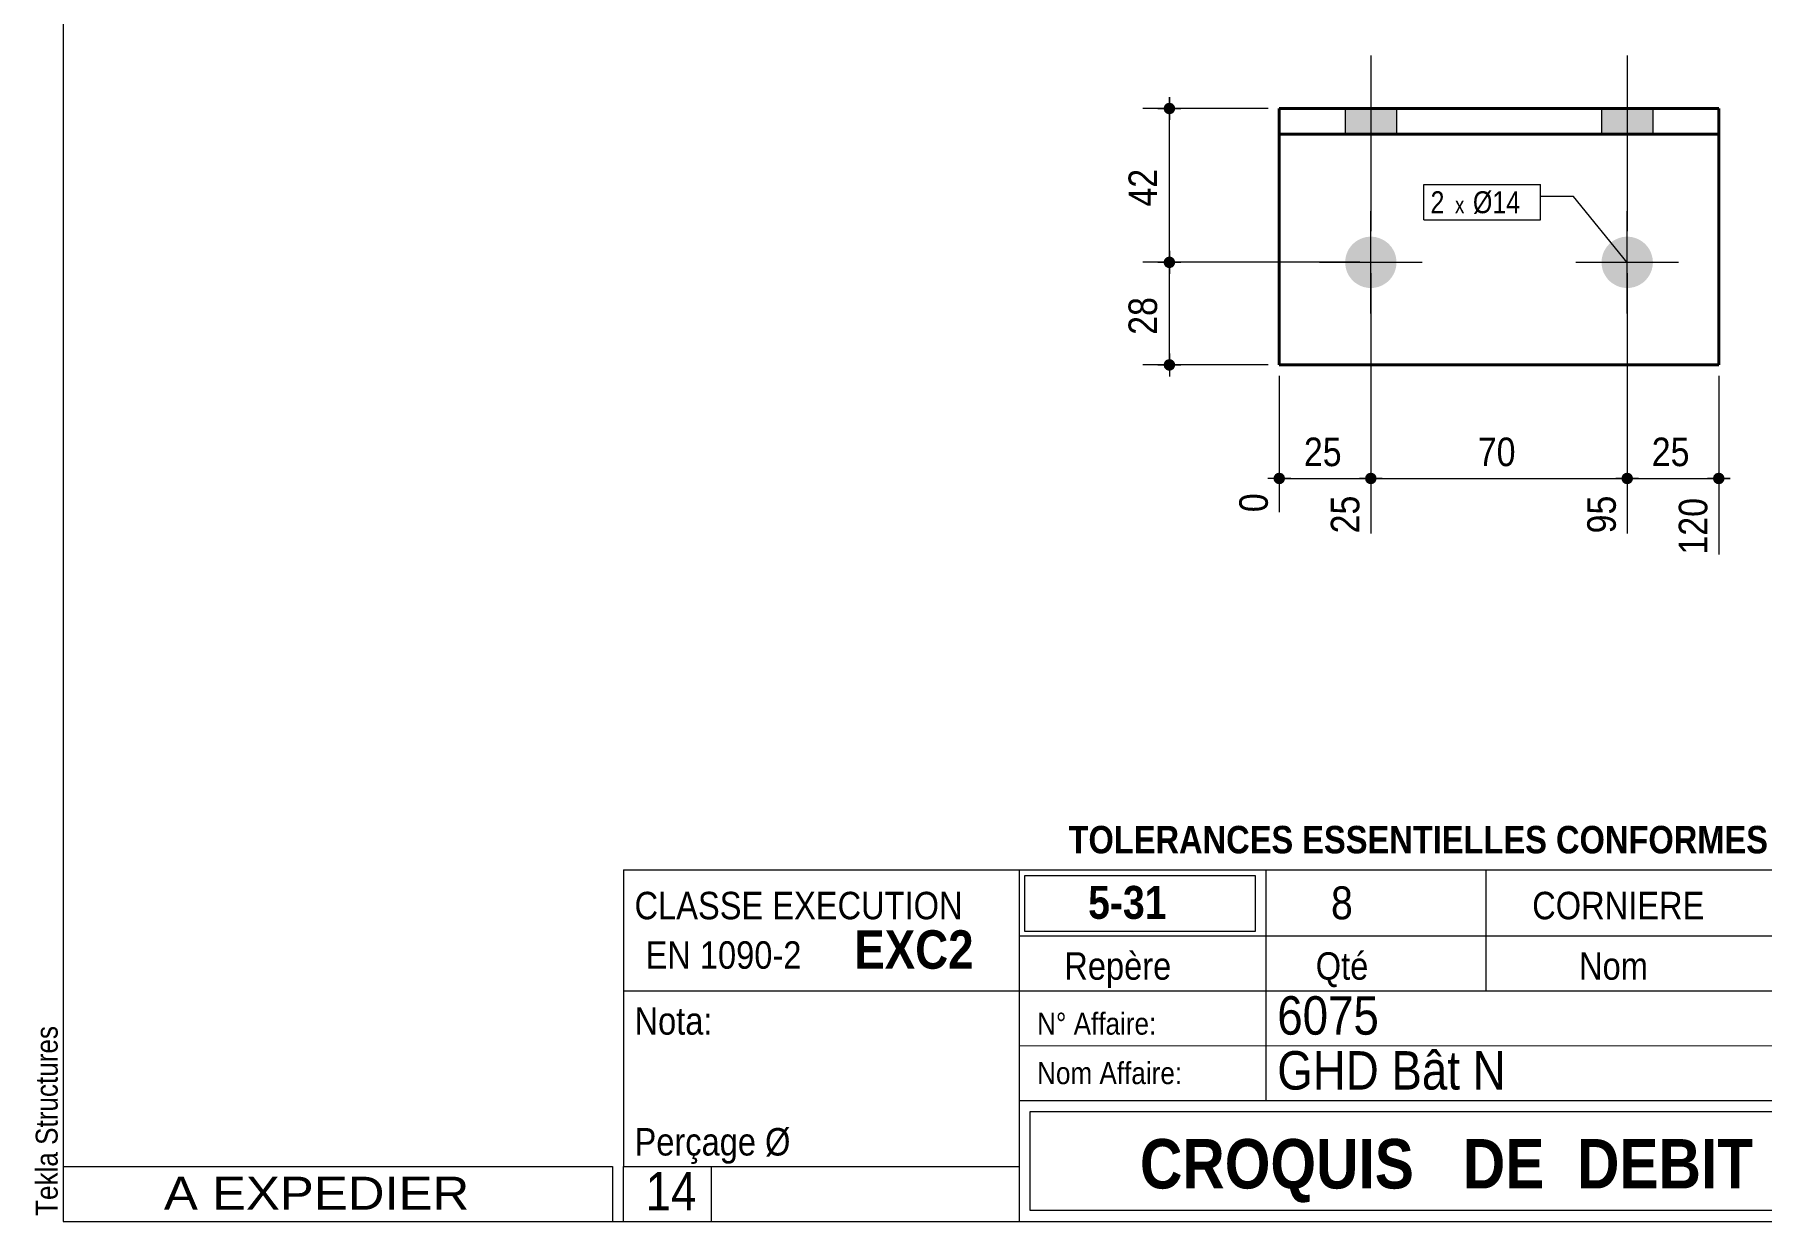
# Model space of a CAD drawing. Header units: millimetres. Extents: x 2 to 287, y 5 to 195.
# Drawn here: x 2.4 to 159.6, y 5 to 113 of the extents above; entities that cross this region are included whole.
import ezdxf

# ---------------------------------------------------------------- set-up
doc = ezdxf.new("R2010")
doc.units = ezdxf.units.MM
for name, color, linetype, lineweight in [('Autre type objet', 1, 'Continuous', 0), ('Boulon', 7, 'Continuous', 0), ('Cotation', 7, 'Continuous', 0), ('Désignation boulon', 3, 'Continuous', 0), ('Feuille dessin', 5, 'Continuous', 0), ('Piece', 2, 'Continuous', 0)]:
    doc.layers.add(name, color=color, linetype=linetype, lineweight=lineweight)
doc.styles.add('ARIAL', font='ARIAL.TTF')
doc.styles.add('ARIAL_BOLD', font='ARIALBD.TTF')
doc.styles.add('ARIAL_NARROW', font='ARIAL.TTF')
doc.styles.add('COMIC_SANS_MS', font='COMIC.TTF')

# ---------------------------------------------------------------- blocks, each defined once
blk = doc.blocks.new('*A4')
at = {"layer": 'Boulon'}
for points in [[(123.96, 89.95), (123.9, 89.96), (123.84, 89.96), (123.78, 89.96), (123.73, 89.97), (123.67, 89.98), (123.61, 89.99), (123.56, 90), (123.5, 90.01), (123.45, 90.02), (123.39, 90.04), (123.34, 90.05), (123.28, 90.07), (123.23, 90.09), (123.17, 90.11), (123.12, 90.13), (123.07, 90.15), (123.02, 90.18), (122.96, 90.2), (122.91, 90.23), (122.86, 90.26), (122.81, 90.29), (122.77, 90.32), (122.72, 90.35), (122.67, 90.38), (122.62, 90.41), (122.58, 90.45), (122.53, 90.48), (122.49, 90.52), (122.45, 90.56), (122.4, 90.6), (122.36, 90.64), (122.32, 90.68), (122.28, 90.72), (122.25, 90.76), (122.21, 90.81), (122.17, 90.85), (122.14, 90.9), (122.11, 90.94), (122.07, 90.99), (122.04, 91.04), (122.01, 91.09), (121.98, 91.14), (121.96, 91.19), (121.93, 91.24), (121.9, 91.29), (121.88, 91.34), (121.86, 91.39), (121.84, 91.45), (121.82, 91.5), (121.8, 91.55), (121.78, 91.61), (121.76, 91.66), (121.75, 91.72), (121.74, 91.78), (121.72, 91.83), (121.71, 91.89), (121.71, 91.94), (121.7, 92), (121.69, 92.06), (121.69, 92.12), (121.68, 92.17), (121.68, 92.23), (121.68, 92.29), (121.68, 92.34), (121.68, 92.4), (121.69, 92.46), (121.69, 92.52), (121.7, 92.57), (121.71, 92.63), (121.71, 92.69), (121.72, 92.74), (121.74, 92.8), (121.75, 92.85), (121.76, 92.91), (121.78, 92.96), (121.8, 93.02), (121.82, 93.07), (121.84, 93.13), (121.86, 93.18), (121.88, 93.23), (121.9, 93.28), (121.93, 93.34), (121.96, 93.39), (121.98, 93.44), (122.01, 93.49), (122.04, 93.53), (122.07, 93.58), (122.11, 93.63), (122.14, 93.68), (122.17, 93.72), (122.21, 93.77), (122.25, 93.81), (122.28, 93.85), (122.32, 93.9), (122.36, 93.94), (122.4, 93.98), (122.45, 94.02), (122.49, 94.05), (122.53, 94.09), (122.58, 94.13), (122.62, 94.16), (122.67, 94.19), (122.72, 94.23), (122.77, 94.26), (122.81, 94.29), (122.86, 94.32), (122.91, 94.34), (122.96, 94.37), (123.02, 94.4), (123.07, 94.42), (123.12, 94.44), (123.17, 94.46), (123.23, 94.48), (123.28, 94.5), (123.34, 94.52), (123.39, 94.54), (123.45, 94.55), (123.5, 94.56), (123.56, 94.58), (123.61, 94.59), (123.67, 94.59), (123.73, 94.6), (123.78, 94.61), (123.84, 94.61), (123.9, 94.62), (123.96, 94.62), (124.01, 94.62), (124.07, 94.62), (124.13, 94.62), (124.18, 94.61), (124.24, 94.61), (124.3, 94.6), (124.36, 94.59), (124.41, 94.59), (124.47, 94.58), (124.52, 94.56), (124.58, 94.55), (124.64, 94.54), (124.69, 94.52), (124.75, 94.5), (124.8, 94.48), (124.85, 94.46), (124.91, 94.44), (124.96, 94.42), (125.01, 94.4), (125.06, 94.37), (125.11, 94.34), (125.16, 94.32), (125.21, 94.29), (125.26, 94.26), (125.31, 94.23), (125.36, 94.19), (125.4, 94.16), (125.45, 94.13), (125.49, 94.09), (125.54, 94.05), (125.58, 94.02), (125.62, 93.98), (125.66, 93.94), (125.7, 93.9), (125.74, 93.85), (125.78, 93.81), (125.82, 93.77), (125.85, 93.72), (125.89, 93.68), (125.92, 93.63), (125.95, 93.58), (125.98, 93.53), (126.01, 93.49), (126.04, 93.44), (126.07, 93.39), (126.1, 93.34), (126.12, 93.28), (126.15, 93.23), (126.17, 93.18), (126.19, 93.13), (126.21, 93.07), (126.23, 93.02), (126.25, 92.96), (126.26, 92.91), (126.28, 92.85), (126.29, 92.8), (126.3, 92.74), (126.31, 92.69), (126.32, 92.63), (126.33, 92.57), (126.34, 92.52), (126.34, 92.46), (126.34, 92.4), (126.35, 92.34), (126.35, 92.29), (126.35, 92.23), (126.34, 92.17), (126.34, 92.12), (126.34, 92.06), (126.33, 92), (126.32, 91.94), (126.31, 91.89), (126.3, 91.83), (126.29, 91.78), (126.28, 91.72), (126.26, 91.66), (126.25, 91.61), (126.23, 91.55), (126.21, 91.5), (126.19, 91.45), (126.17, 91.39), (126.15, 91.34), (126.12, 91.29), (126.1, 91.24), (126.07, 91.19), (126.04, 91.14), (126.01, 91.09), (125.98, 91.04), (125.95, 90.99), (125.92, 90.94), (125.89, 90.9), (125.85, 90.85), (125.82, 90.81), (125.78, 90.76), (125.74, 90.72), (125.7, 90.68), (125.66, 90.64), (125.62, 90.6), (125.58, 90.56), (125.54, 90.52), (125.49, 90.48), (125.45, 90.45), (125.4, 90.41), (125.36, 90.38), (125.31, 90.35), (125.26, 90.32), (125.21, 90.29), (125.16, 90.26), (125.11, 90.23), (125.06, 90.2), (125.01, 90.18), (124.96, 90.15), (124.91, 90.13), (124.85, 90.11), (124.8, 90.09), (124.75, 90.07), (124.69, 90.05), (124.64, 90.04), (124.58, 90.02), (124.52, 90.01), (124.47, 90), (124.41, 89.99), (124.36, 89.98), (124.3, 89.97), (124.24, 89.96), (124.18, 89.96), (124.13, 89.96), (124.07, 89.95), (124.01, 89.95)], [(147.29, 89.95), (147.23, 89.96), (147.18, 89.96), (147.12, 89.96), (147.06, 89.97), (147, 89.98), (146.95, 89.99), (146.89, 90), (146.84, 90.01), (146.78, 90.02), (146.72, 90.04), (146.67, 90.05), (146.61, 90.07), (146.56, 90.09), (146.51, 90.11), (146.45, 90.13), (146.4, 90.15), (146.35, 90.18), (146.3, 90.2), (146.25, 90.23), (146.2, 90.26), (146.15, 90.29), (146.1, 90.32), (146.05, 90.35), (146, 90.38), (145.96, 90.41), (145.91, 90.45), (145.87, 90.48), (145.82, 90.52), (145.78, 90.56), (145.74, 90.6), (145.7, 90.64), (145.66, 90.68), (145.62, 90.72), (145.58, 90.76), (145.54, 90.81), (145.51, 90.85), (145.47, 90.9), (145.44, 90.94), (145.41, 90.99), (145.38, 91.04), (145.35, 91.09), (145.32, 91.14), (145.29, 91.19), (145.26, 91.24), (145.24, 91.29), (145.21, 91.34), (145.19, 91.39), (145.17, 91.45), (145.15, 91.5), (145.13, 91.55), (145.11, 91.61), (145.1, 91.66), (145.08, 91.72), (145.07, 91.78), (145.06, 91.83), (145.05, 91.89), (145.04, 91.94), (145.03, 92), (145.02, 92.06), (145.02, 92.12), (145.02, 92.17), (145.01, 92.23), (145.01, 92.29), (145.01, 92.34), (145.02, 92.4), (145.02, 92.46), (145.02, 92.52), (145.03, 92.57), (145.04, 92.63), (145.05, 92.69), (145.06, 92.74), (145.07, 92.8), (145.08, 92.85), (145.1, 92.91), (145.11, 92.96), (145.13, 93.02), (145.15, 93.07), (145.17, 93.13), (145.19, 93.18), (145.21, 93.23), (145.24, 93.28), (145.26, 93.34), (145.29, 93.39), (145.32, 93.44), (145.35, 93.49), (145.38, 93.53), (145.41, 93.58), (145.44, 93.63), (145.47, 93.68), (145.51, 93.72), (145.54, 93.77), (145.58, 93.81), (145.62, 93.85), (145.66, 93.9), (145.7, 93.94), (145.74, 93.98), (145.78, 94.02), (145.82, 94.05), (145.87, 94.09), (145.91, 94.13), (145.96, 94.16), (146, 94.19), (146.05, 94.23), (146.1, 94.26), (146.15, 94.29), (146.2, 94.32), (146.25, 94.34), (146.3, 94.37), (146.35, 94.4), (146.4, 94.42), (146.45, 94.44), (146.51, 94.46), (146.56, 94.48), (146.61, 94.5), (146.67, 94.52), (146.72, 94.54), (146.78, 94.55), (146.84, 94.56), (146.89, 94.58), (146.95, 94.59), (147, 94.59), (147.06, 94.6), (147.12, 94.61), (147.18, 94.61), (147.23, 94.62), (147.29, 94.62), (147.35, 94.62), (147.4, 94.62), (147.46, 94.62), (147.52, 94.61), (147.58, 94.61), (147.63, 94.6), (147.69, 94.59), (147.75, 94.59), (147.8, 94.58), (147.86, 94.56), (147.91, 94.55), (147.97, 94.54), (148.02, 94.52), (148.08, 94.5), (148.13, 94.48), (148.19, 94.46), (148.24, 94.44), (148.29, 94.42), (148.34, 94.4), (148.4, 94.37), (148.45, 94.34), (148.5, 94.32), (148.55, 94.29), (148.59, 94.26), (148.64, 94.23), (148.69, 94.19), (148.74, 94.16), (148.78, 94.13), (148.83, 94.09), (148.87, 94.05), (148.91, 94.02), (148.96, 93.98), (149, 93.94), (149.04, 93.9), (149.08, 93.85), (149.11, 93.81), (149.15, 93.77), (149.19, 93.72), (149.22, 93.68), (149.25, 93.63), (149.29, 93.58), (149.32, 93.53), (149.35, 93.49), (149.38, 93.44), (149.4, 93.39), (149.43, 93.34), (149.46, 93.28), (149.48, 93.23), (149.5, 93.18), (149.52, 93.13), (149.54, 93.07), (149.56, 93.02), (149.58, 92.96), (149.6, 92.91), (149.61, 92.85), (149.62, 92.8), (149.64, 92.74), (149.65, 92.69), (149.65, 92.63), (149.66, 92.57), (149.67, 92.52), (149.67, 92.46), (149.68, 92.4), (149.68, 92.34), (149.68, 92.29), (149.68, 92.23), (149.68, 92.17), (149.67, 92.12), (149.67, 92.06), (149.66, 92), (149.65, 91.94), (149.65, 91.89), (149.64, 91.83), (149.62, 91.78), (149.61, 91.72), (149.6, 91.66), (149.58, 91.61), (149.56, 91.55), (149.54, 91.5), (149.52, 91.45), (149.5, 91.39), (149.48, 91.34), (149.46, 91.29), (149.43, 91.24), (149.4, 91.19), (149.38, 91.14), (149.35, 91.09), (149.32, 91.04), (149.29, 90.99), (149.25, 90.94), (149.22, 90.9), (149.19, 90.85), (149.15, 90.81), (149.11, 90.76), (149.08, 90.72), (149.04, 90.68), (149, 90.64), (148.96, 90.6), (148.91, 90.56), (148.87, 90.52), (148.83, 90.48), (148.78, 90.45), (148.74, 90.41), (148.69, 90.38), (148.64, 90.35), (148.59, 90.32), (148.55, 90.29), (148.5, 90.26), (148.45, 90.23), (148.4, 90.2), (148.34, 90.18), (148.29, 90.15), (148.24, 90.13), (148.19, 90.11), (148.13, 90.09), (148.08, 90.07), (148.02, 90.05), (147.97, 90.04), (147.91, 90.02), (147.86, 90.01), (147.8, 90), (147.75, 89.99), (147.69, 89.98), (147.63, 89.97), (147.58, 89.96), (147.52, 89.96), (147.46, 89.96), (147.4, 89.95), (147.35, 89.95)]]:
    blk.add_hatch(color=256, dxfattribs=at).paths.add_polyline_path(points, flags=17)
at = {"layer": 'Boulon', "linetype": 'Continuous', "lineweight": 0}
for p, q in [((124.01, 87.62), (124.01, 96.95)), ((147.35, 87.62), (147.35, 96.95)), ((119.35, 92.29), (128.68, 92.29)), ((142.68, 92.29), (152.01, 92.29))]:
    blk.add_line(p, q, dxfattribs=at)
blk = doc.blocks.new('*A5')
at = {"layer": 'Boulon'}
for points in [[(126.35, 106.29), (126.35, 103.95), (121.68, 103.95), (121.68, 106.29)], [(149.68, 106.29), (149.68, 103.95), (145.01, 103.95), (145.01, 106.29)]]:
    blk.add_hatch(color=256, dxfattribs=at).paths.add_polyline_path(points, flags=17)
at = {"layer": 'Boulon', "linetype": 'Continuous', "lineweight": 0}
for p, q in [((124.01, 111.12), (124.01, 95.12)), ((147.35, 111.12), (147.35, 95.12)), ((121.68, 106.29), (121.68, 103.95)), ((126.35, 106.29), (126.35, 103.95)), ((145.01, 106.29), (145.01, 103.95)), ((149.68, 106.29), (149.68, 103.95))]:
    blk.add_line(p, q, dxfattribs=at)
blk = doc.blocks.new('*A6')
at = {"layer": 'Piece', "color": 2, "linetype": 'Continuous', "lineweight": 40}
for p, q in [((115.68, 103.953333), (115.68, 106.286667)), ((115.68, 106.286667), (155.68, 106.286667)), ((155.68, 103.953333), (155.68, 106.286667)), ((115.68, 103.953333), (155.68, 103.953333)), ((115.68, 82.953333), (115.68, 103.953333)), ((155.68, 82.953333), (155.68, 103.953333)), ((155.68, 82.953333), (115.68, 82.953333))]:
    blk.add_line(p, q, dxfattribs=at)
blk = doc.blocks.new('*A7')
at = {"layer": 'Feuille dessin', "linetype": 'Continuous', "lineweight": 0}
for p, q in [((5, 195), (5, 5)), ((5, 5), (282, 5))]:
    blk.add_line(p, q, dxfattribs=at)
at = {"layer": 'Feuille dessin', "style": 'ARIAL', "width": 0.85}
blk.add_text('Tekla Structures', height=2, rotation=90, dxfattribs=at).set_placement((4.5, 5.5))
blk = doc.blocks.new('*A9')
at = {"layer": 'Autre type objet', "linetype": 'Continuous', "lineweight": 0}
for p, q in [((56, 37), (92, 37)), ((56, 37), (56, 10)), ((92, 37), (92, 10)), ((56, 26), (92, 26)), ((56, 10), (92, 10)), ((56, 5), (56, 10)), ((64, 5), (64, 10)), ((56, 5), (64, 5))]:
    blk.add_line(p, q, dxfattribs=at)
at = {"layer": 'Autre type objet', "width": 0.85}
for s, height, style, p in [('CLASSE EXECUTION', 2.5, 'ARIAL', (57, 32.5)), ('EXC2', 3.5, 'ARIAL_BOLD', (77, 28)), ('EN 1090-2', 2.5, 'ARIAL', (58, 28)), ('Nota:', 2.5, 'ARIAL', (57, 22)), ('Perçage Ø', 2.5, 'ARIAL', (57, 11)), ('14', 3.5, 'ARIAL_NARROW', (58.014234, 6))]:
    blk.add_text(s, height=height, dxfattribs=dict(at, style=style)).set_placement(p)
blk = doc.blocks.new('*A10')
at = {"layer": 'Autre type objet', "linetype": 'Continuous', "lineweight": 0}
for p, q in [((92, 37), (282, 37)), ((92, 37), (92, 31)), ((92.51953, 36.5), (113.5, 36.5)), ((92.51953, 31.394341), (92.51953, 36.5)), ((113.5, 36.5), (113.5, 31.394341)), ((114.5, 31), (114.5, 37)), ((134.5, 31), (134.5, 37)), ((92, 31), (282, 31)), ((92, 31), (92, 5)), ((113.5, 31.394341), (92.51953, 31.394341)), ((114.5, 16), (114.5, 31)), ((134.5, 26), (134.5, 31)), ((92, 26), (282, 26)), ((92, 21), (241.327069, 20.935451)), ((92, 16), (181, 16)), ((93, 15), (180, 15)), ((93, 6), (93, 15)), ((92, 5), (282, 5)), ((180, 6), (93, 6))]:
    blk.add_line(p, q, dxfattribs=at)
at = {"layer": 'Autre type objet', "width": 0.85}
for s, height, style, p in [('TOLERANCES ESSENTIELLES CONFORMES A LA NORME 1090-1', 2.5, 'ARIAL_BOLD', (96.5, 38.5)), ('5-31', 3, 'ARIAL_BOLD', (98.285724, 32.540141)), ('8', 3, 'ARIAL', (120.389893, 32.5)), ('CORNIERE', 2.5, 'ARIAL', (138.699341, 32.5)), ('Repère', 2.5, 'ARIAL', (96.112978, 27)), ('Qté', 2.5, 'ARIAL', (119, 27)), ('Nom', 2.5, 'ARIAL', (142.961426, 27)), ('6075', 3.5, 'ARIAL', (115.5, 22)), ('N° Affaire:', 2, 'ARIAL', (93.640566, 22)), ('GHD Bât N', 3.5, 'ARIAL', (115.5, 17)), ('Nom Affaire:', 2, 'ARIAL', (93.640566, 17.5)), ('CROQUIS   DE  DEBIT', 4.5, 'ARIAL_BOLD', (103, 8))]:
    blk.add_text(s, height=height, dxfattribs=dict(at, style=style)).set_placement(p)
blk = doc.blocks.new('*A11')
at = {"layer": 'Autre type objet', "linetype": 'Continuous', "lineweight": 0}
for p, q in [((5, 10), (55, 10)), ((5, 10), (5, 5)), ((55, 10), (55, 5)), ((5, 5), (55, 5))]:
    blk.add_line(p, q, dxfattribs=at)
at = {"layer": 'Autre type objet', "style": 'ARIAL', "width": 1.105}
blk.add_text('A EXPEDIER', height=3, dxfattribs=at).set_placement((14.169647, 6.073465))
blk = doc.blocks.new('*A20')
at = {"layer": 'Cotation'}
for points in [[(105.65, 91.77), (105.63, 91.77), (105.6, 91.77), (105.58, 91.78), (105.55, 91.78), (105.53, 91.79), (105.5, 91.8), (105.48, 91.81), (105.46, 91.82), (105.43, 91.83), (105.41, 91.84), (105.39, 91.85), (105.37, 91.87), (105.35, 91.88), (105.33, 91.9), (105.31, 91.92), (105.29, 91.94), (105.28, 91.96), (105.26, 91.98), (105.25, 92), (105.23, 92.02), (105.22, 92.04), (105.21, 92.06), (105.2, 92.09), (105.19, 92.11), (105.18, 92.14), (105.18, 92.16), (105.17, 92.19), (105.17, 92.21), (105.16, 92.24), (105.16, 92.26), (105.16, 92.29), (105.16, 92.31), (105.16, 92.34), (105.17, 92.36), (105.17, 92.39), (105.18, 92.41), (105.18, 92.44), (105.19, 92.46), (105.2, 92.49), (105.21, 92.51), (105.22, 92.53), (105.23, 92.55), (105.25, 92.58), (105.26, 92.6), (105.28, 92.62), (105.29, 92.64), (105.31, 92.65), (105.33, 92.67), (105.35, 92.69), (105.37, 92.7), (105.39, 92.72), (105.41, 92.73), (105.43, 92.75), (105.46, 92.76), (105.48, 92.77), (105.5, 92.78), (105.53, 92.78), (105.55, 92.79), (105.58, 92.8), (105.6, 92.8), (105.63, 92.8), (105.65, 92.81), (105.68, 92.81), (105.71, 92.81), (105.73, 92.8), (105.76, 92.8), (105.78, 92.8), (105.81, 92.79), (105.83, 92.78), (105.86, 92.78), (105.88, 92.77), (105.9, 92.76), (105.93, 92.75), (105.95, 92.73), (105.97, 92.72), (105.99, 92.7), (106.01, 92.69), (106.03, 92.67), (106.05, 92.65), (106.07, 92.64), (106.08, 92.62), (106.1, 92.6), (106.11, 92.58), (106.13, 92.55), (106.14, 92.53), (106.15, 92.51), (106.16, 92.49), (106.17, 92.46), (106.18, 92.44), (106.18, 92.41), (106.19, 92.39), (106.19, 92.36), (106.2, 92.34), (106.2, 92.31), (106.2, 92.29), (106.2, 92.26), (106.2, 92.24), (106.19, 92.21), (106.19, 92.19), (106.18, 92.16), (106.18, 92.14), (106.17, 92.11), (106.16, 92.09), (106.15, 92.06), (106.14, 92.04), (106.13, 92.02), (106.11, 92), (106.1, 91.98), (106.08, 91.96), (106.07, 91.94), (106.05, 91.92), (106.03, 91.9), (106.01, 91.88), (105.99, 91.87), (105.97, 91.85), (105.95, 91.84), (105.93, 91.83), (105.9, 91.82), (105.88, 91.81), (105.86, 91.8), (105.83, 91.79), (105.81, 91.78), (105.78, 91.78), (105.76, 91.77), (105.73, 91.77), (105.71, 91.77), (105.68, 91.77)], [(105.65, 82.43), (105.63, 82.44), (105.6, 82.44), (105.58, 82.44), (105.55, 82.45), (105.53, 82.46), (105.5, 82.46), (105.48, 82.47), (105.46, 82.48), (105.43, 82.49), (105.41, 82.51), (105.39, 82.52), (105.37, 82.54), (105.35, 82.55), (105.33, 82.57), (105.31, 82.59), (105.29, 82.6), (105.28, 82.62), (105.26, 82.64), (105.25, 82.66), (105.23, 82.69), (105.22, 82.71), (105.21, 82.73), (105.2, 82.75), (105.19, 82.78), (105.18, 82.8), (105.18, 82.83), (105.17, 82.85), (105.17, 82.88), (105.16, 82.9), (105.16, 82.93), (105.16, 82.95), (105.16, 82.98), (105.16, 83), (105.17, 83.03), (105.17, 83.05), (105.18, 83.08), (105.18, 83.1), (105.19, 83.13), (105.2, 83.15), (105.21, 83.18), (105.22, 83.2), (105.23, 83.22), (105.25, 83.24), (105.26, 83.26), (105.28, 83.28), (105.29, 83.3), (105.31, 83.32), (105.33, 83.34), (105.35, 83.36), (105.37, 83.37), (105.39, 83.39), (105.41, 83.4), (105.43, 83.41), (105.46, 83.42), (105.48, 83.43), (105.5, 83.44), (105.53, 83.45), (105.55, 83.46), (105.58, 83.46), (105.6, 83.47), (105.63, 83.47), (105.65, 83.47), (105.68, 83.47), (105.71, 83.47), (105.73, 83.47), (105.76, 83.47), (105.78, 83.46), (105.81, 83.46), (105.83, 83.45), (105.86, 83.44), (105.88, 83.43), (105.9, 83.42), (105.93, 83.41), (105.95, 83.4), (105.97, 83.39), (105.99, 83.37), (106.01, 83.36), (106.03, 83.34), (106.05, 83.32), (106.07, 83.3), (106.08, 83.28), (106.1, 83.26), (106.11, 83.24), (106.13, 83.22), (106.14, 83.2), (106.15, 83.18), (106.16, 83.15), (106.17, 83.13), (106.18, 83.1), (106.18, 83.08), (106.19, 83.05), (106.19, 83.03), (106.2, 83), (106.2, 82.98), (106.2, 82.95), (106.2, 82.93), (106.2, 82.9), (106.19, 82.88), (106.19, 82.85), (106.18, 82.83), (106.18, 82.8), (106.17, 82.78), (106.16, 82.75), (106.15, 82.73), (106.14, 82.71), (106.13, 82.69), (106.11, 82.66), (106.1, 82.64), (106.08, 82.62), (106.07, 82.6), (106.05, 82.59), (106.03, 82.57), (106.01, 82.55), (105.99, 82.54), (105.97, 82.52), (105.95, 82.51), (105.93, 82.49), (105.9, 82.48), (105.88, 82.47), (105.86, 82.46), (105.83, 82.46), (105.81, 82.45), (105.78, 82.44), (105.76, 82.44), (105.73, 82.44), (105.71, 82.43), (105.68, 82.43)]]:
    blk.add_hatch(color=256, dxfattribs=at).paths.add_polyline_path(points, flags=17)
at = {"layer": 'Cotation', "linetype": 'Continuous', "lineweight": 0}
for p, q in [((105.68, 93.33), (105.68, 91.25)), ((105.68, 92.29), (105.68, 93.33)), ((123.01, 92.29), (103.26, 92.29)), ((104.64, 92.29), (106.72, 92.29)), ((105.68, 82.95), (105.68, 92.29)), ((105.68, 83.99), (105.68, 81.91)), ((114.68, 82.95), (103.26, 82.95)), ((104.64, 82.95), (106.72, 82.95)), ((105.68, 82.95), (105.68, 81.91))]:
    blk.add_line(p, q, dxfattribs=at)
at = {"layer": 'Cotation'}
for p in [(105.68, 92.29), (105.68, 82.95)]:
    blk.add_point(p, dxfattribs=at)
at = {"layer": 'Cotation', "style": 'ARIAL', "width": 0.85}
blk.add_text('28', height=2.6, rotation=90.0002, dxfattribs=at).set_placement((104.56, 85.69))
blk = doc.blocks.new('*A21')
at = {"layer": 'Cotation'}
for points in [[(105.65, 105.77), (105.63, 105.77), (105.6, 105.77), (105.58, 105.78), (105.55, 105.78), (105.53, 105.79), (105.5, 105.8), (105.48, 105.81), (105.46, 105.82), (105.43, 105.83), (105.41, 105.84), (105.39, 105.85), (105.37, 105.87), (105.35, 105.88), (105.33, 105.9), (105.31, 105.92), (105.29, 105.94), (105.28, 105.96), (105.26, 105.98), (105.25, 106), (105.23, 106.02), (105.22, 106.04), (105.21, 106.06), (105.2, 106.09), (105.19, 106.11), (105.18, 106.14), (105.18, 106.16), (105.17, 106.19), (105.17, 106.21), (105.16, 106.24), (105.16, 106.26), (105.16, 106.29), (105.16, 106.31), (105.16, 106.34), (105.17, 106.36), (105.17, 106.39), (105.18, 106.41), (105.18, 106.44), (105.19, 106.46), (105.2, 106.49), (105.21, 106.51), (105.22, 106.53), (105.23, 106.55), (105.25, 106.58), (105.26, 106.6), (105.28, 106.62), (105.29, 106.64), (105.31, 106.65), (105.33, 106.67), (105.35, 106.69), (105.37, 106.7), (105.39, 106.72), (105.41, 106.73), (105.43, 106.75), (105.46, 106.76), (105.48, 106.77), (105.5, 106.78), (105.53, 106.78), (105.55, 106.79), (105.58, 106.8), (105.6, 106.8), (105.63, 106.8), (105.65, 106.81), (105.68, 106.81), (105.71, 106.81), (105.73, 106.8), (105.76, 106.8), (105.78, 106.8), (105.81, 106.79), (105.83, 106.78), (105.86, 106.78), (105.88, 106.77), (105.9, 106.76), (105.93, 106.75), (105.95, 106.73), (105.97, 106.72), (105.99, 106.7), (106.01, 106.69), (106.03, 106.67), (106.05, 106.65), (106.07, 106.64), (106.08, 106.62), (106.1, 106.6), (106.11, 106.58), (106.13, 106.55), (106.14, 106.53), (106.15, 106.51), (106.16, 106.49), (106.17, 106.46), (106.18, 106.44), (106.18, 106.41), (106.19, 106.39), (106.19, 106.36), (106.2, 106.34), (106.2, 106.31), (106.2, 106.29), (106.2, 106.26), (106.2, 106.24), (106.19, 106.21), (106.19, 106.19), (106.18, 106.16), (106.18, 106.14), (106.17, 106.11), (106.16, 106.09), (106.15, 106.06), (106.14, 106.04), (106.13, 106.02), (106.11, 106), (106.1, 105.98), (106.08, 105.96), (106.07, 105.94), (106.05, 105.92), (106.03, 105.9), (106.01, 105.88), (105.99, 105.87), (105.97, 105.85), (105.95, 105.84), (105.93, 105.83), (105.9, 105.82), (105.88, 105.81), (105.86, 105.8), (105.83, 105.79), (105.81, 105.78), (105.78, 105.78), (105.76, 105.77), (105.73, 105.77), (105.71, 105.77), (105.68, 105.77)], [(105.65, 91.77), (105.63, 91.77), (105.6, 91.77), (105.58, 91.78), (105.55, 91.78), (105.53, 91.79), (105.5, 91.8), (105.48, 91.81), (105.46, 91.82), (105.43, 91.83), (105.41, 91.84), (105.39, 91.85), (105.37, 91.87), (105.35, 91.88), (105.33, 91.9), (105.31, 91.92), (105.29, 91.94), (105.28, 91.96), (105.26, 91.98), (105.25, 92), (105.23, 92.02), (105.22, 92.04), (105.21, 92.06), (105.2, 92.09), (105.19, 92.11), (105.18, 92.14), (105.18, 92.16), (105.17, 92.19), (105.17, 92.21), (105.16, 92.24), (105.16, 92.26), (105.16, 92.29), (105.16, 92.31), (105.16, 92.34), (105.17, 92.36), (105.17, 92.39), (105.18, 92.41), (105.18, 92.44), (105.19, 92.46), (105.2, 92.49), (105.21, 92.51), (105.22, 92.53), (105.23, 92.55), (105.25, 92.58), (105.26, 92.6), (105.28, 92.62), (105.29, 92.64), (105.31, 92.65), (105.33, 92.67), (105.35, 92.69), (105.37, 92.7), (105.39, 92.72), (105.41, 92.73), (105.43, 92.75), (105.46, 92.76), (105.48, 92.77), (105.5, 92.78), (105.53, 92.78), (105.55, 92.79), (105.58, 92.8), (105.6, 92.8), (105.63, 92.8), (105.65, 92.81), (105.68, 92.81), (105.71, 92.81), (105.73, 92.8), (105.76, 92.8), (105.78, 92.8), (105.81, 92.79), (105.83, 92.78), (105.86, 92.78), (105.88, 92.77), (105.9, 92.76), (105.93, 92.75), (105.95, 92.73), (105.97, 92.72), (105.99, 92.7), (106.01, 92.69), (106.03, 92.67), (106.05, 92.65), (106.07, 92.64), (106.08, 92.62), (106.1, 92.6), (106.11, 92.58), (106.13, 92.55), (106.14, 92.53), (106.15, 92.51), (106.16, 92.49), (106.17, 92.46), (106.18, 92.44), (106.18, 92.41), (106.19, 92.39), (106.19, 92.36), (106.2, 92.34), (106.2, 92.31), (106.2, 92.29), (106.2, 92.26), (106.2, 92.24), (106.19, 92.21), (106.19, 92.19), (106.18, 92.16), (106.18, 92.14), (106.17, 92.11), (106.16, 92.09), (106.15, 92.06), (106.14, 92.04), (106.13, 92.02), (106.11, 92), (106.1, 91.98), (106.08, 91.96), (106.07, 91.94), (106.05, 91.92), (106.03, 91.9), (106.01, 91.88), (105.99, 91.87), (105.97, 91.85), (105.95, 91.84), (105.93, 91.83), (105.9, 91.82), (105.88, 91.81), (105.86, 91.8), (105.83, 91.79), (105.81, 91.78), (105.78, 91.78), (105.76, 91.77), (105.73, 91.77), (105.71, 91.77), (105.68, 91.77)]]:
    blk.add_hatch(color=256, dxfattribs=at).paths.add_polyline_path(points, flags=17)
at = {"layer": 'Cotation', "linetype": 'Continuous', "lineweight": 0}
for p, q in [((105.68, 107.33), (105.68, 105.25)), ((105.68, 106.29), (105.68, 107.33)), ((114.68, 106.29), (103.26, 106.29)), ((104.64, 106.29), (106.72, 106.29)), ((105.68, 92.29), (105.68, 106.29)), ((105.68, 93.33), (105.68, 91.25)), ((123.01, 92.29), (103.26, 92.29)), ((104.64, 92.29), (106.72, 92.29)), ((105.68, 92.29), (105.68, 91.25))]:
    blk.add_line(p, q, dxfattribs=at)
at = {"layer": 'Cotation'}
for p in [(105.68, 106.29), (105.68, 92.29)]:
    blk.add_point(p, dxfattribs=at)
at = {"layer": 'Cotation', "style": 'ARIAL', "width": 0.85}
blk.add_text('42', height=2.6, rotation=90.0002, dxfattribs=at).set_placement((104.56, 97.36))
blk = doc.blocks.new('*A22')
at = {"layer": 'Cotation'}
for points in [[(115.65, 72.1), (115.63, 72.1), (115.6, 72.11), (115.58, 72.11), (115.55, 72.12), (115.53, 72.12), (115.5, 72.13), (115.48, 72.14), (115.46, 72.15), (115.43, 72.16), (115.41, 72.17), (115.39, 72.19), (115.37, 72.2), (115.35, 72.22), (115.33, 72.23), (115.31, 72.25), (115.29, 72.27), (115.28, 72.29), (115.26, 72.31), (115.25, 72.33), (115.23, 72.35), (115.22, 72.37), (115.21, 72.4), (115.2, 72.42), (115.19, 72.44), (115.18, 72.47), (115.18, 72.49), (115.17, 72.52), (115.17, 72.54), (115.16, 72.57), (115.16, 72.59), (115.16, 72.62), (115.16, 72.65), (115.16, 72.67), (115.17, 72.7), (115.17, 72.72), (115.18, 72.75), (115.18, 72.77), (115.19, 72.8), (115.2, 72.82), (115.21, 72.84), (115.22, 72.87), (115.23, 72.89), (115.25, 72.91), (115.26, 72.93), (115.28, 72.95), (115.29, 72.97), (115.31, 72.99), (115.33, 73.01), (115.35, 73.02), (115.37, 73.04), (115.39, 73.05), (115.41, 73.07), (115.43, 73.08), (115.46, 73.09), (115.48, 73.1), (115.5, 73.11), (115.53, 73.12), (115.55, 73.12), (115.58, 73.13), (115.6, 73.13), (115.63, 73.14), (115.65, 73.14), (115.68, 73.14), (115.71, 73.14), (115.73, 73.14), (115.76, 73.13), (115.78, 73.13), (115.81, 73.12), (115.83, 73.12), (115.86, 73.11), (115.88, 73.1), (115.9, 73.09), (115.93, 73.08), (115.95, 73.07), (115.97, 73.05), (115.99, 73.04), (116.01, 73.02), (116.03, 73.01), (116.05, 72.99), (116.07, 72.97), (116.08, 72.95), (116.1, 72.93), (116.11, 72.91), (116.13, 72.89), (116.14, 72.87), (116.15, 72.84), (116.16, 72.82), (116.17, 72.8), (116.18, 72.77), (116.18, 72.75), (116.19, 72.72), (116.19, 72.7), (116.2, 72.67), (116.2, 72.65), (116.2, 72.62), (116.2, 72.59), (116.2, 72.57), (116.19, 72.54), (116.19, 72.52), (116.18, 72.49), (116.18, 72.47), (116.17, 72.44), (116.16, 72.42), (116.15, 72.4), (116.14, 72.37), (116.13, 72.35), (116.11, 72.33), (116.1, 72.31), (116.08, 72.29), (116.07, 72.27), (116.05, 72.25), (116.03, 72.23), (116.01, 72.22), (115.99, 72.2), (115.97, 72.19), (115.95, 72.17), (115.93, 72.16), (115.9, 72.15), (115.88, 72.14), (115.86, 72.13), (115.83, 72.12), (115.81, 72.12), (115.78, 72.11), (115.76, 72.11), (115.73, 72.1), (115.71, 72.1), (115.68, 72.1)], [(123.99, 72.1), (123.96, 72.1), (123.94, 72.11), (123.91, 72.11), (123.89, 72.12), (123.86, 72.12), (123.84, 72.13), (123.81, 72.14), (123.79, 72.15), (123.77, 72.16), (123.75, 72.17), (123.72, 72.19), (123.7, 72.2), (123.68, 72.22), (123.66, 72.23), (123.65, 72.25), (123.63, 72.27), (123.61, 72.29), (123.6, 72.31), (123.58, 72.33), (123.57, 72.35), (123.55, 72.37), (123.54, 72.4), (123.53, 72.42), (123.52, 72.44), (123.52, 72.47), (123.51, 72.49), (123.5, 72.52), (123.5, 72.54), (123.5, 72.57), (123.49, 72.59), (123.49, 72.62), (123.49, 72.65), (123.5, 72.67), (123.5, 72.7), (123.5, 72.72), (123.51, 72.75), (123.52, 72.77), (123.52, 72.8), (123.53, 72.82), (123.54, 72.84), (123.55, 72.87), (123.57, 72.89), (123.58, 72.91), (123.6, 72.93), (123.61, 72.95), (123.63, 72.97), (123.65, 72.99), (123.66, 73.01), (123.68, 73.02), (123.7, 73.04), (123.72, 73.05), (123.75, 73.07), (123.77, 73.08), (123.79, 73.09), (123.81, 73.1), (123.84, 73.11), (123.86, 73.12), (123.89, 73.12), (123.91, 73.13), (123.94, 73.13), (123.96, 73.14), (123.99, 73.14), (124.01, 73.14), (124.04, 73.14), (124.06, 73.14), (124.09, 73.13), (124.11, 73.13), (124.14, 73.12), (124.16, 73.12), (124.19, 73.11), (124.21, 73.1), (124.24, 73.09), (124.26, 73.08), (124.28, 73.07), (124.3, 73.05), (124.32, 73.04), (124.34, 73.02), (124.36, 73.01), (124.38, 72.99), (124.4, 72.97), (124.42, 72.95), (124.43, 72.93), (124.45, 72.91), (124.46, 72.89), (124.47, 72.87), (124.48, 72.84), (124.49, 72.82), (124.5, 72.8), (124.51, 72.77), (124.52, 72.75), (124.52, 72.72), (124.53, 72.7), (124.53, 72.67), (124.53, 72.65), (124.53, 72.62), (124.53, 72.59), (124.53, 72.57), (124.53, 72.54), (124.52, 72.52), (124.52, 72.49), (124.51, 72.47), (124.5, 72.44), (124.49, 72.42), (124.48, 72.4), (124.47, 72.37), (124.46, 72.35), (124.45, 72.33), (124.43, 72.31), (124.42, 72.29), (124.4, 72.27), (124.38, 72.25), (124.36, 72.23), (124.34, 72.22), (124.32, 72.2), (124.3, 72.19), (124.28, 72.17), (124.26, 72.16), (124.24, 72.15), (124.21, 72.14), (124.19, 72.13), (124.16, 72.12), (124.14, 72.12), (124.11, 72.11), (124.09, 72.11), (124.06, 72.1), (124.04, 72.1), (124.01, 72.1)]]:
    blk.add_hatch(color=256, dxfattribs=at).paths.add_polyline_path(points, flags=17)
at = {"layer": 'Cotation', "linetype": 'Continuous', "lineweight": 0}
for p, q in [((124.01, 91.29), (124.01, 67.62)), ((115.68, 81.95), (115.68, 69.55)), ((116.72, 72.62), (114.64, 72.62)), ((115.68, 72.62), (114.64, 72.62)), ((115.68, 73.66), (115.68, 71.58)), ((115.68, 72.62), (124.01, 72.62)), ((125.05, 72.62), (122.97, 72.62)), ((124.01, 73.66), (124.01, 71.58)), ((124.01, 72.62), (125.05, 72.62))]:
    blk.add_line(p, q, dxfattribs=at)
at = {"layer": 'Cotation'}
for p in [(115.68, 72.62), (124.01, 72.62)]:
    blk.add_point(p, dxfattribs=at)
at = {"layer": 'Cotation', "style": 'ARIAL', "width": 0.85}
blk.add_text('25', height=2.6, dxfattribs=at).set_placement((117.92, 73.74))
for s, p in [('0', (114.64, 69.55)), ('25', (122.97, 67.62))]:
    blk.add_text(s, height=2.6, rotation=90.0002, dxfattribs=at).set_placement(p)
blk = doc.blocks.new('*A23')
at = {"layer": 'Cotation'}
for points in [[(123.99, 72.1), (123.96, 72.1), (123.94, 72.11), (123.91, 72.11), (123.89, 72.12), (123.86, 72.12), (123.84, 72.13), (123.81, 72.14), (123.79, 72.15), (123.77, 72.16), (123.75, 72.17), (123.72, 72.19), (123.7, 72.2), (123.68, 72.22), (123.66, 72.23), (123.65, 72.25), (123.63, 72.27), (123.61, 72.29), (123.6, 72.31), (123.58, 72.33), (123.57, 72.35), (123.55, 72.37), (123.54, 72.4), (123.53, 72.42), (123.52, 72.44), (123.52, 72.47), (123.51, 72.49), (123.5, 72.52), (123.5, 72.54), (123.5, 72.57), (123.49, 72.59), (123.49, 72.62), (123.49, 72.65), (123.5, 72.67), (123.5, 72.7), (123.5, 72.72), (123.51, 72.75), (123.52, 72.77), (123.52, 72.8), (123.53, 72.82), (123.54, 72.84), (123.55, 72.87), (123.57, 72.89), (123.58, 72.91), (123.6, 72.93), (123.61, 72.95), (123.63, 72.97), (123.65, 72.99), (123.66, 73.01), (123.68, 73.02), (123.7, 73.04), (123.72, 73.05), (123.75, 73.07), (123.77, 73.08), (123.79, 73.09), (123.81, 73.1), (123.84, 73.11), (123.86, 73.12), (123.89, 73.12), (123.91, 73.13), (123.94, 73.13), (123.96, 73.14), (123.99, 73.14), (124.01, 73.14), (124.04, 73.14), (124.06, 73.14), (124.09, 73.13), (124.11, 73.13), (124.14, 73.12), (124.16, 73.12), (124.19, 73.11), (124.21, 73.1), (124.24, 73.09), (124.26, 73.08), (124.28, 73.07), (124.3, 73.05), (124.32, 73.04), (124.34, 73.02), (124.36, 73.01), (124.38, 72.99), (124.4, 72.97), (124.42, 72.95), (124.43, 72.93), (124.45, 72.91), (124.46, 72.89), (124.47, 72.87), (124.48, 72.84), (124.49, 72.82), (124.5, 72.8), (124.51, 72.77), (124.52, 72.75), (124.52, 72.72), (124.53, 72.7), (124.53, 72.67), (124.53, 72.65), (124.53, 72.62), (124.53, 72.59), (124.53, 72.57), (124.53, 72.54), (124.52, 72.52), (124.52, 72.49), (124.51, 72.47), (124.5, 72.44), (124.49, 72.42), (124.48, 72.4), (124.47, 72.37), (124.46, 72.35), (124.45, 72.33), (124.43, 72.31), (124.42, 72.29), (124.4, 72.27), (124.38, 72.25), (124.36, 72.23), (124.34, 72.22), (124.32, 72.2), (124.3, 72.19), (124.28, 72.17), (124.26, 72.16), (124.24, 72.15), (124.21, 72.14), (124.19, 72.13), (124.16, 72.12), (124.14, 72.12), (124.11, 72.11), (124.09, 72.11), (124.06, 72.1), (124.04, 72.1), (124.01, 72.1)], [(147.32, 72.1), (147.3, 72.1), (147.27, 72.11), (147.25, 72.11), (147.22, 72.12), (147.2, 72.12), (147.17, 72.13), (147.15, 72.14), (147.12, 72.15), (147.1, 72.16), (147.08, 72.17), (147.06, 72.19), (147.04, 72.2), (147.02, 72.22), (147, 72.23), (146.98, 72.25), (146.96, 72.27), (146.94, 72.29), (146.93, 72.31), (146.91, 72.33), (146.9, 72.35), (146.89, 72.37), (146.88, 72.4), (146.87, 72.42), (146.86, 72.44), (146.85, 72.47), (146.84, 72.49), (146.84, 72.52), (146.83, 72.54), (146.83, 72.57), (146.83, 72.59), (146.83, 72.62), (146.83, 72.65), (146.83, 72.67), (146.83, 72.7), (146.84, 72.72), (146.84, 72.75), (146.85, 72.77), (146.86, 72.8), (146.87, 72.82), (146.88, 72.84), (146.89, 72.87), (146.9, 72.89), (146.91, 72.91), (146.93, 72.93), (146.94, 72.95), (146.96, 72.97), (146.98, 72.99), (147, 73.01), (147.02, 73.02), (147.04, 73.04), (147.06, 73.05), (147.08, 73.07), (147.1, 73.08), (147.12, 73.09), (147.15, 73.1), (147.17, 73.11), (147.2, 73.12), (147.22, 73.12), (147.25, 73.13), (147.27, 73.13), (147.3, 73.14), (147.32, 73.14), (147.35, 73.14), (147.37, 73.14), (147.4, 73.14), (147.42, 73.13), (147.45, 73.13), (147.47, 73.12), (147.5, 73.12), (147.52, 73.11), (147.55, 73.1), (147.57, 73.09), (147.59, 73.08), (147.61, 73.07), (147.64, 73.05), (147.66, 73.04), (147.68, 73.02), (147.7, 73.01), (147.71, 72.99), (147.73, 72.97), (147.75, 72.95), (147.76, 72.93), (147.78, 72.91), (147.79, 72.89), (147.81, 72.87), (147.82, 72.84), (147.83, 72.82), (147.84, 72.8), (147.84, 72.77), (147.85, 72.75), (147.86, 72.72), (147.86, 72.7), (147.86, 72.67), (147.87, 72.65), (147.87, 72.62), (147.87, 72.59), (147.86, 72.57), (147.86, 72.54), (147.86, 72.52), (147.85, 72.49), (147.84, 72.47), (147.84, 72.44), (147.83, 72.42), (147.82, 72.4), (147.81, 72.37), (147.79, 72.35), (147.78, 72.33), (147.76, 72.31), (147.75, 72.29), (147.73, 72.27), (147.71, 72.25), (147.7, 72.23), (147.68, 72.22), (147.66, 72.2), (147.64, 72.19), (147.61, 72.17), (147.59, 72.16), (147.57, 72.15), (147.55, 72.14), (147.52, 72.13), (147.5, 72.12), (147.47, 72.12), (147.45, 72.11), (147.42, 72.11), (147.4, 72.1), (147.37, 72.1), (147.35, 72.1)]]:
    blk.add_hatch(color=256, dxfattribs=at).paths.add_polyline_path(points, flags=17)
at = {"layer": 'Cotation', "linetype": 'Continuous', "lineweight": 0}
for p, q in [((124.01, 91.29), (124.01, 67.62)), ((147.35, 91.29), (147.35, 67.62)), ((125.05, 72.62), (122.97, 72.62)), ((124.01, 72.62), (122.97, 72.62)), ((124.01, 73.66), (124.01, 71.58)), ((124.01, 72.62), (147.35, 72.62)), ((148.39, 72.62), (146.31, 72.62)), ((147.35, 73.66), (147.35, 71.58)), ((147.35, 72.62), (148.39, 72.62))]:
    blk.add_line(p, q, dxfattribs=at)
at = {"layer": 'Cotation'}
for p in [(124.01, 72.62), (147.35, 72.62)]:
    blk.add_point(p, dxfattribs=at)
at = {"layer": 'Cotation', "style": 'ARIAL', "width": 0.85}
blk.add_text('70', height=2.6, dxfattribs=at).set_placement((133.75, 73.74))
blk.add_text('95', height=2.6, rotation=90.0002, dxfattribs=at).set_placement((146.31, 67.62))
blk = doc.blocks.new('*A24')
at = {"layer": 'Cotation'}
for points in [[(147.32, 72.1), (147.3, 72.1), (147.27, 72.11), (147.25, 72.11), (147.22, 72.12), (147.2, 72.12), (147.17, 72.13), (147.15, 72.14), (147.12, 72.15), (147.1, 72.16), (147.08, 72.17), (147.06, 72.19), (147.04, 72.2), (147.02, 72.22), (147, 72.23), (146.98, 72.25), (146.96, 72.27), (146.94, 72.29), (146.93, 72.31), (146.91, 72.33), (146.9, 72.35), (146.89, 72.37), (146.88, 72.4), (146.87, 72.42), (146.86, 72.44), (146.85, 72.47), (146.84, 72.49), (146.84, 72.52), (146.83, 72.54), (146.83, 72.57), (146.83, 72.59), (146.83, 72.62), (146.83, 72.65), (146.83, 72.67), (146.83, 72.7), (146.84, 72.72), (146.84, 72.75), (146.85, 72.77), (146.86, 72.8), (146.87, 72.82), (146.88, 72.84), (146.89, 72.87), (146.9, 72.89), (146.91, 72.91), (146.93, 72.93), (146.94, 72.95), (146.96, 72.97), (146.98, 72.99), (147, 73.01), (147.02, 73.02), (147.04, 73.04), (147.06, 73.05), (147.08, 73.07), (147.1, 73.08), (147.12, 73.09), (147.15, 73.1), (147.17, 73.11), (147.2, 73.12), (147.22, 73.12), (147.25, 73.13), (147.27, 73.13), (147.3, 73.14), (147.32, 73.14), (147.35, 73.14), (147.37, 73.14), (147.4, 73.14), (147.42, 73.13), (147.45, 73.13), (147.47, 73.12), (147.5, 73.12), (147.52, 73.11), (147.55, 73.1), (147.57, 73.09), (147.59, 73.08), (147.61, 73.07), (147.64, 73.05), (147.66, 73.04), (147.68, 73.02), (147.7, 73.01), (147.71, 72.99), (147.73, 72.97), (147.75, 72.95), (147.76, 72.93), (147.78, 72.91), (147.79, 72.89), (147.81, 72.87), (147.82, 72.84), (147.83, 72.82), (147.84, 72.8), (147.84, 72.77), (147.85, 72.75), (147.86, 72.72), (147.86, 72.7), (147.86, 72.67), (147.87, 72.65), (147.87, 72.62), (147.87, 72.59), (147.86, 72.57), (147.86, 72.54), (147.86, 72.52), (147.85, 72.49), (147.84, 72.47), (147.84, 72.44), (147.83, 72.42), (147.82, 72.4), (147.81, 72.37), (147.79, 72.35), (147.78, 72.33), (147.76, 72.31), (147.75, 72.29), (147.73, 72.27), (147.71, 72.25), (147.7, 72.23), (147.68, 72.22), (147.66, 72.2), (147.64, 72.19), (147.61, 72.17), (147.59, 72.16), (147.57, 72.15), (147.55, 72.14), (147.52, 72.13), (147.5, 72.12), (147.47, 72.12), (147.45, 72.11), (147.42, 72.11), (147.4, 72.1), (147.37, 72.1), (147.35, 72.1)], [(155.65, 72.1), (155.63, 72.1), (155.6, 72.11), (155.58, 72.11), (155.55, 72.12), (155.53, 72.12), (155.5, 72.13), (155.48, 72.14), (155.46, 72.15), (155.43, 72.16), (155.41, 72.17), (155.39, 72.19), (155.37, 72.2), (155.35, 72.22), (155.33, 72.23), (155.31, 72.25), (155.29, 72.27), (155.28, 72.29), (155.26, 72.31), (155.25, 72.33), (155.23, 72.35), (155.22, 72.37), (155.21, 72.4), (155.2, 72.42), (155.19, 72.44), (155.18, 72.47), (155.18, 72.49), (155.17, 72.52), (155.17, 72.54), (155.16, 72.57), (155.16, 72.59), (155.16, 72.62), (155.16, 72.65), (155.16, 72.67), (155.17, 72.7), (155.17, 72.72), (155.18, 72.75), (155.18, 72.77), (155.19, 72.8), (155.2, 72.82), (155.21, 72.84), (155.22, 72.87), (155.23, 72.89), (155.25, 72.91), (155.26, 72.93), (155.28, 72.95), (155.29, 72.97), (155.31, 72.99), (155.33, 73.01), (155.35, 73.02), (155.37, 73.04), (155.39, 73.05), (155.41, 73.07), (155.43, 73.08), (155.46, 73.09), (155.48, 73.1), (155.5, 73.11), (155.53, 73.12), (155.55, 73.12), (155.58, 73.13), (155.6, 73.13), (155.63, 73.14), (155.65, 73.14), (155.68, 73.14), (155.71, 73.14), (155.73, 73.14), (155.76, 73.13), (155.78, 73.13), (155.81, 73.12), (155.83, 73.12), (155.86, 73.11), (155.88, 73.1), (155.9, 73.09), (155.93, 73.08), (155.95, 73.07), (155.97, 73.05), (155.99, 73.04), (156.01, 73.02), (156.03, 73.01), (156.05, 72.99), (156.07, 72.97), (156.08, 72.95), (156.1, 72.93), (156.11, 72.91), (156.13, 72.89), (156.14, 72.87), (156.15, 72.84), (156.16, 72.82), (156.17, 72.8), (156.18, 72.77), (156.18, 72.75), (156.19, 72.72), (156.19, 72.7), (156.2, 72.67), (156.2, 72.65), (156.2, 72.62), (156.2, 72.59), (156.2, 72.57), (156.19, 72.54), (156.19, 72.52), (156.18, 72.49), (156.18, 72.47), (156.17, 72.44), (156.16, 72.42), (156.15, 72.4), (156.14, 72.37), (156.13, 72.35), (156.11, 72.33), (156.1, 72.31), (156.08, 72.29), (156.07, 72.27), (156.05, 72.25), (156.03, 72.23), (156.01, 72.22), (155.99, 72.2), (155.97, 72.19), (155.95, 72.17), (155.93, 72.16), (155.9, 72.15), (155.88, 72.14), (155.86, 72.13), (155.83, 72.12), (155.81, 72.12), (155.78, 72.11), (155.76, 72.11), (155.73, 72.1), (155.71, 72.1), (155.68, 72.1)]]:
    blk.add_hatch(color=256, dxfattribs=at).paths.add_polyline_path(points, flags=17)
at = {"layer": 'Cotation', "linetype": 'Continuous', "lineweight": 0}
for p, q in [((147.35, 91.29), (147.35, 67.62)), ((155.68, 81.95), (155.68, 65.69)), ((148.39, 72.62), (146.31, 72.62)), ((147.35, 72.62), (146.31, 72.62)), ((147.35, 73.66), (147.35, 71.58)), ((147.35, 72.62), (155.68, 72.62)), ((156.72, 72.62), (154.64, 72.62)), ((155.68, 73.66), (155.68, 71.58)), ((155.68, 72.62), (156.72, 72.62))]:
    blk.add_line(p, q, dxfattribs=at)
at = {"layer": 'Cotation'}
for p in [(147.35, 72.62), (155.68, 72.62)]:
    blk.add_point(p, dxfattribs=at)
at = {"layer": 'Cotation', "style": 'ARIAL', "width": 0.85}
blk.add_text('25', height=2.6, dxfattribs=at).set_placement((149.58, 73.74))
blk.add_text('120', height=2.6, rotation=90.0002, dxfattribs=at).set_placement((154.64, 65.69))
blk = doc.blocks.new('*A25')
at = {"layer": 'Désignation boulon', "linetype": 'Continuous', "lineweight": 0}
for p, q in [((128.846772, 99.358435), (139.462397, 99.358435)), ((128.846772, 96.158435), (128.846772, 99.358435)), ((139.462397, 96.158435), (139.462397, 99.358435)), ((142.462397, 98.291768), (139.462397, 98.291768)), ((147.346667, 92.286667), (142.462397, 98.291768)), ((128.846772, 96.158435), (139.462397, 96.158435))]:
    blk.add_line(p, q, dxfattribs=at)
at = {"layer": 'Désignation boulon', "style": 'COMIC_SANS_MS', "width": 0.85}
for s, height, p in [('2', 2, (129.446772, 96.758435)), ('x', 1.5, (131.674701, 96.758435)), ('Ø14', 2, (133.305365, 96.758435))]:
    blk.add_text(s, height=height, dxfattribs=at).set_placement(p)

msp = doc.modelspace()

# ---------------------------------------------------------------- block references
at = {"lineweight": 0}
for name in ['*A7', '*A5', '*A21', '*A6', '*A25', '*A4', '*A20', '*A22', '*A23', '*A24', '*A10', '*A9', '*A11']:
    msp.add_blockref(name, (0, 0), dxfattribs=at)

doc.saveas('drawing.dxf')
